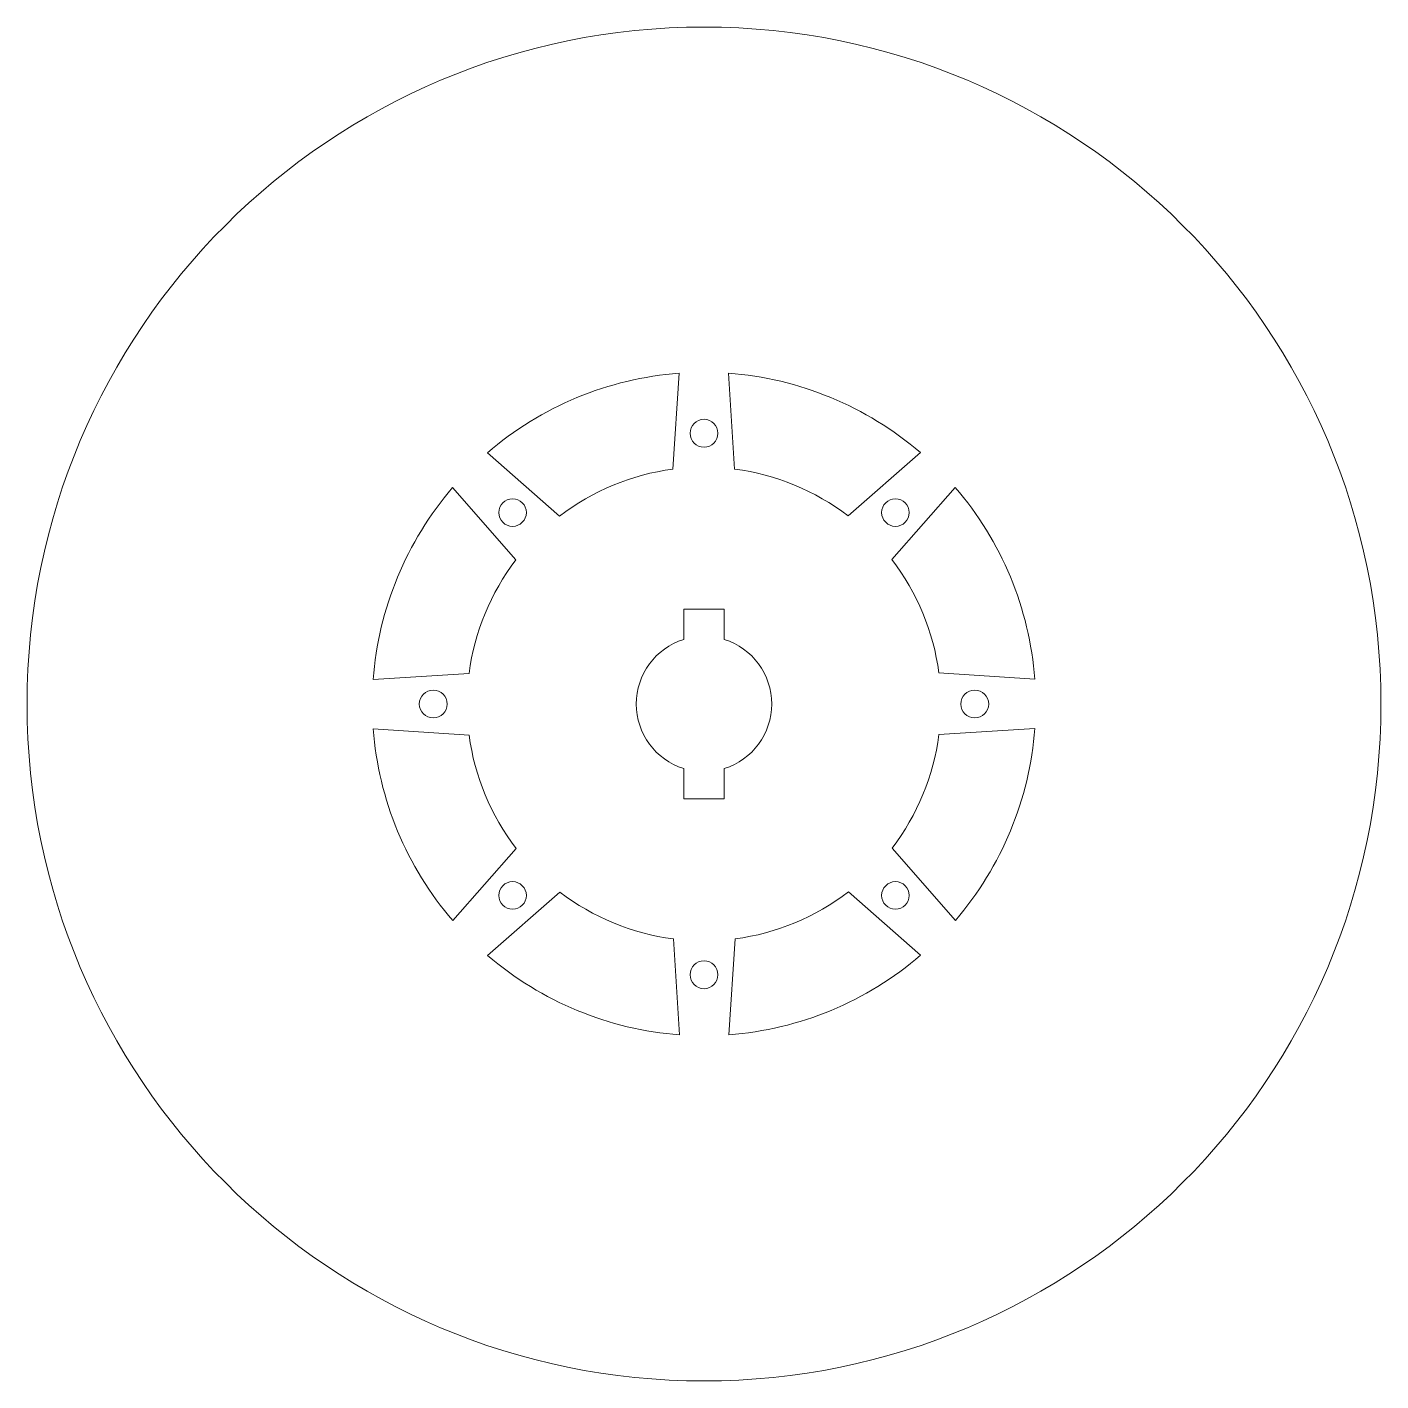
# Model space of a CAD drawing. Header units: millimetres. Extents: x -50 to 50, y -50 to 50.
import ezdxf

# ---------------------------------------------------------------- set-up
doc = ezdxf.new("R2010")
doc.units = ezdxf.units.MM

msp = doc.modelspace()

# ---------------------------------------------------------------- linework, layer by layer
at = {"color": 7, "linetype": 'Continuous', "lineweight": 15}
for p, q in [((-2.3, 17.35), (-1.83, 24.43)), ((1.8, 24.43), (2.26, 17.35)), ((-16, 18.55), (-10.67, 13.87)), ((10.64, 13.89), (15.98, 18.57)), ((18.55, 16), (13.87, 10.67)), ((-13.89, 10.64), (-18.57, 15.98)), ((1.5, 7), (-1.5, 7)), ((-1.5, 7), (-1.5, 4.77)), ((1.5, 4.77), (1.5, 7)), ((-24.43, 1.8), (-17.35, 2.26)), ((17.35, 2.3), (24.43, 1.83)), ((-17.35, -2.3), (-24.43, -1.83)), ((24.43, -1.8), (17.35, -2.26)), ((-1.5, -4.77), (-1.5, -7)), ((1.5, -7), (1.5, -4.77)), ((-1.5, -7), (1.5, -7)), ((-18.55, -16), (-13.87, -10.67)), ((13.89, -10.64), (18.57, -15.98)), ((-10.64, -13.89), (-15.98, -18.57)), ((16, -18.55), (10.67, -13.87)), ((-1.8, -24.43), (-2.26, -17.35)), ((2.3, -17.35), (1.83, -24.43))]:
    msp.add_line(p, q, dxfattribs=at)
for centre, radius in [((0, 0), 50), ((0, 20), 1.03), ((-14.14, 14.14), 1.02), ((14.14, 14.14), 1.02), ((-20, 0), 1.03), ((20, 0), 1.03), ((-14.14, -14.14), 1.02), ((14.14, -14.14), 1.02), ((0, -20), 1.03)]:
    msp.add_circle(centre, radius, dxfattribs=at)
for radius, start, end in [(24.5, 94.2862, 130.7812), (24.5, 49.2862, 85.7812), (17.5, 97.5522, 127.5675), (17.5, 52.5522, 82.5675), (24.5, 4.2862, 40.7812), (24.5, 139.2862, 175.7812), (17.5, 142.5522, 172.5675), (17.5, 7.5522, 37.5675), (5, 107.4576, 252.5424), (5, 287.4576, 72.5424), (24.5, 184.2862, 220.7812), (24.5, 319.2862, 355.7812), (17.5, 187.5522, 217.5675), (17.5, 322.5522, 352.5675), (17.5, 232.5522, 262.5675), (17.5, 277.5522, 307.5675), (24.5, 229.2862, 265.7812), (24.5, 274.2862, 310.7812)]:
    msp.add_arc((0, 0), radius, start, end, dxfattribs=at)

doc.saveas('drawing.dxf')
